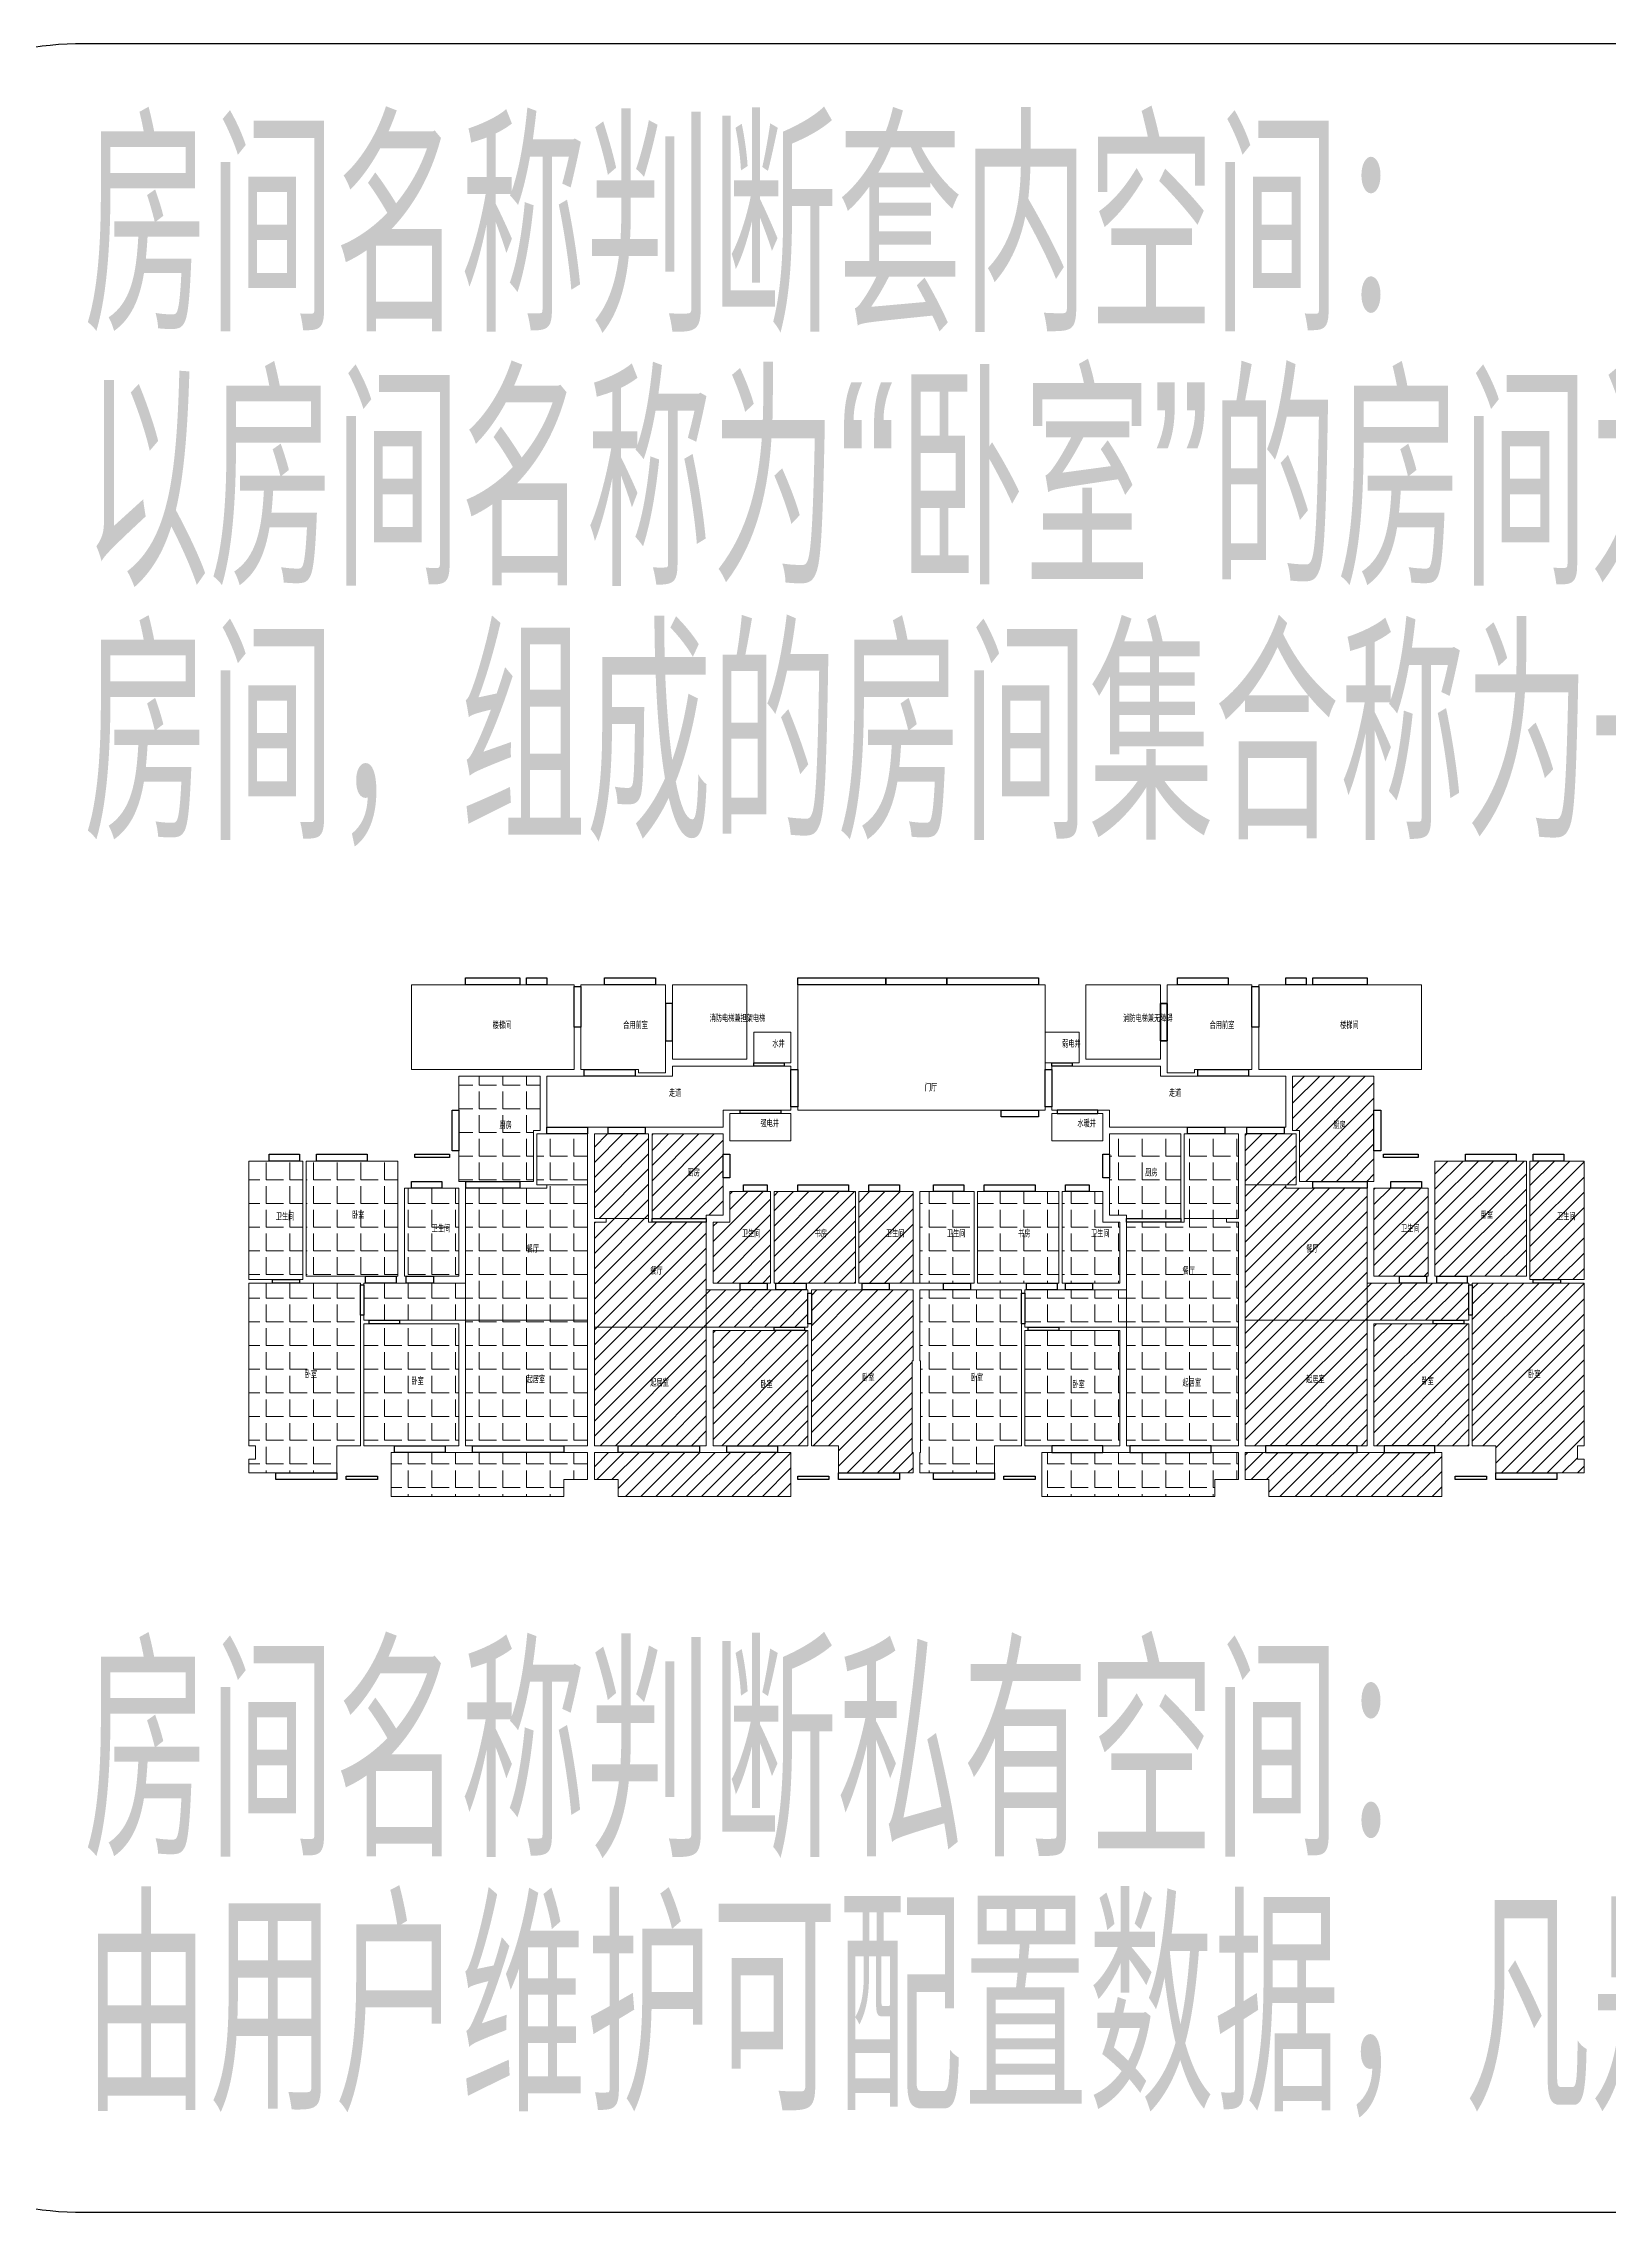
# Model space of a CAD drawing. Header units: millimetres. Extents: x -77018 to 517482, y 450785 to 1577285.
# Drawn here: x 314039 to 360220, y 1061285 to 1125285 of the extents above; entities that cross this region are included whole.
import ezdxf
from ezdxf.enums import TextEntityAlignment as Align

# ---------------------------------------------------------------- set-up
doc = ezdxf.new("R2010")
doc.units = ezdxf.units.MM
doc.header["$LTSCALE"] = 1000
for name, color, linetype, plot in [('AI-空间名称', 130, 'Continuous', False), ('AI-窗', 6, 'Continuous', False), ('AI-门', 4, 'Continuous', False)]:
    doc.layers.add(name, color=color, linetype=linetype, plot=plot)
doc.layers.add('AI-空间框线', color=30, linetype='Continuous', lineweight=20, plot=False)
doc.layers.add('套内', color=9, linetype='Continuous', lineweight=20, plot=False)
doc.layers.add('E-UNIV-DIAG', color=2, linetype='Continuous')
doc.layers.add('E-UNIV-NOTE', color=6, linetype='Continuous')
doc.styles.add('TH-STYLE3', font='tssdeng.shx', dxfattribs={"width": 0.65, "bigfont": 'tssdchn.shx'})
pattern_1 = [(0, (0, 0), (0, 698.5), [508, -190.5]), (90, (0, 0), (-698.5, 4e-14), [508, -190.5])]

msp = doc.modelspace()

# ---------------------------------------------------------------- hatches: boundary and pattern name
at = {"layer": '套内'}
h = msp.add_hatch(dxfattribs=at)
h.set_pattern_fill('ANGLE', color=256, scale=100)
h.set_pattern_definition(pattern_1)
h.paths.add_polyline_path([(321697, 1092311), (321597, 1092311), (321597, 1092311), (320697, 1092311), (320097, 1092311), (320097, 1088811), (321697, 1088811)])
h.paths.add_polyline_path([(324497, 1092311), (323597, 1092311), (323597, 1092311), (322097, 1092311), (321797, 1092311), (321797, 1088911), (324497, 1088911)])
h.paths.add_polyline_path([(326297, 1091511), (325797, 1091511), (325797, 1091511), (324897, 1091511), (324697, 1091511), (324697, 1088911), (326297, 1088911)])
h.paths.add_polyline_path([(330097, 1091611), (328897, 1091611), (328897, 1091511), (328097, 1091511), (328097, 1091511), (326497, 1091511), (326497, 1087611), (330097, 1087611)])
h.paths.add_polyline_path([(330097, 1087611), (326497, 1087611), (326497, 1083911), (330097, 1083911)])
h.paths.add_polyline_path([(326497, 1088711), (323497, 1088711), (323497, 1087611), (326497, 1087611)])
h.paths.add_polyline_path([(326297, 1087511), (324547, 1087511), (324547, 1087511), (323647, 1087511), (323497, 1087511), (323497, 1083911), (326297, 1083911)])
h.paths.add_polyline_path([(323397, 1087761), (323397, 1087761), (323397, 1088661), (323397, 1088711), (321597, 1088711), (321597, 1088711), (320797, 1088711), (320097, 1088711), (320097, 1083911), (320297, 1083911), (320297, 1083511), (320097, 1083511), (320097, 1083111), (322697, 1083111), (322697, 1083911), (323397, 1083911)])
h.paths.add_polyline_path([(330097, 1083711), (324297, 1083711), (324297, 1082411), (329397, 1082411), (329397, 1082911), (330097, 1082911)])
h.paths.add_polyline_path([(330097, 1093111), (328897, 1093111), (328597, 1093111), (328597, 1091611), (330097, 1091611)])
h.paths.add_polyline_path([(328497, 1093211), (328697, 1093211), (328697, 1094811), (326297, 1094811), (326297, 1091711), (328497, 1091711)])
h.paths.add_polyline_path([(328258, 1085721), (328744, 1085721), (328744, 1086004), (328258, 1086004)], flags=24)
h.paths.add_polyline_path([(327458, 1093216), (327812, 1093216), (327812, 1093509), (327458, 1093509)], flags=24)
h = msp.add_hatch(dxfattribs=at)
h.set_pattern_fill('ANSI31', color=256, scale=100)
h.paths.add_polyline_path([(357897, 1092311), (357997, 1092311), (357997, 1092311), (358897, 1092311), (359497, 1092311), (359497, 1088811), (357897, 1088811)])
h.paths.add_polyline_path([(355097, 1092311), (355997, 1092311), (355997, 1092311), (357497, 1092311), (357797, 1092311), (357797, 1088911), (355097, 1088911)])
h.paths.add_polyline_path([(353297, 1091511), (353797, 1091511), (353797, 1091511), (354697, 1091511), (354897, 1091511), (354897, 1088911), (353297, 1088911)])
h.paths.add_polyline_path([(349497, 1091611), (350697, 1091611), (350697, 1091511), (351497, 1091511), (351497, 1091511), (353097, 1091511), (353097, 1087611), (349497, 1087611)])
h.paths.add_polyline_path([(349497, 1087611), (353097, 1087611), (353097, 1083911), (349497, 1083911)])
h.paths.add_polyline_path([(353097, 1088711), (356097, 1088711), (356097, 1087611), (353097, 1087611)])
h.paths.add_polyline_path([(353297, 1087511), (355047, 1087511), (355047, 1087511), (355947, 1087511), (356097, 1087511), (356097, 1083911), (353297, 1083911)])
h.paths.add_polyline_path([(356197, 1087761), (356197, 1087761), (356197, 1088661), (356197, 1088711), (357997, 1088711), (357997, 1088711), (358797, 1088711), (359497, 1088711), (359497, 1083911), (359297, 1083911), (359297, 1083511), (359497, 1083511), (359497, 1083111), (356897, 1083111), (356897, 1083911), (356197, 1083911)])
h.paths.add_polyline_path([(349497, 1083711), (355297, 1083711), (355297, 1082411), (350197, 1082411), (350197, 1082911), (349497, 1082911)])
h.paths.add_polyline_path([(349497, 1093111), (350697, 1093111), (350997, 1093111), (350997, 1091611), (349497, 1091611)])
h.paths.add_polyline_path([(351097, 1093211), (350897, 1093211), (350897, 1094811), (353297, 1094811), (353297, 1091711), (351097, 1091711)])
h.paths.add_polyline_path([(351335, 1085721), (350849, 1085721), (350849, 1086004), (351335, 1086004)], flags=24)
h.paths.add_polyline_path([(352136, 1093216), (351781, 1093216), (351781, 1093509), (352136, 1093509)], flags=24)
h = msp.add_hatch(dxfattribs=at)
h.set_pattern_fill('ANSI31', color=256, scale=100)
h.paths.add_polyline_path([(334097, 1091811), (334097, 1091811), (334097, 1092511), (334097, 1093111), (331997, 1093111), (331997, 1090611), (333597, 1090611), (333597, 1090711), (334097, 1090711)])
h.paths.add_polyline_path([(331897, 1093111), (331797, 1093111), (331797, 1093111), (330699, 1093111), (330297, 1093111), (330297, 1090611), (331897, 1090611)])
h.paths.add_polyline_path([(333597, 1090511), (331997, 1090511), (331897, 1090511), (331897, 1090611), (330647, 1090611), (330647, 1090511), (330297, 1090511), (330297, 1087411), (333597, 1087411), (333597, 1088511)])
h.paths.add_polyline_path([(336597, 1088511), (333597, 1088511), (333597, 1087411), (335597, 1087411), (335597, 1087411), (336497, 1087411), (336597, 1087411)])
h.paths.add_polyline_path([(333597, 1087411), (333597, 1087411), (330297, 1087411), (330297, 1083911), (333597, 1083911)])
h.paths.add_polyline_path([(336597, 1087311), (336497, 1087311), (336497, 1087311), (335597, 1087311), (333797, 1087311), (333797, 1083911), (336597, 1083911)])
h.paths.add_polyline_path([(336097, 1083711), (330297, 1083711), (330297, 1082911), (330997, 1082911), (330997, 1082411), (336097, 1082411)])
h.paths.add_polyline_path([(339672, 1086411), (339697, 1086411), (339697, 1088511), (338997, 1088511), (338997, 1088511), (338197, 1088511), (336697, 1088511), (336697, 1083911), (337497, 1083911), (337497, 1083111), (339697, 1083111), (339697, 1083711), (339672, 1083711)])
h.paths.add_polyline_path([(339697, 1091411), (339297, 1091411), (339297, 1091411), (338397, 1091411), (338097, 1091411), (338097, 1088711), (339697, 1088711)])
h.paths.add_polyline_path([(337997, 1091411), (337797, 1091411), (337797, 1091411), (336297, 1091411), (335597, 1091411), (335597, 1088711), (337997, 1088711)])
h.paths.add_polyline_path([(335497, 1091411), (335397, 1091411), (335397, 1091411), (334697, 1091411), (334297, 1091411), (334297, 1090511), (333797, 1090511), (333797, 1088711), (335497, 1088711)])
h.paths.add_polyline_path([(331905, 1088913), (332261, 1088913), (332261, 1089211), (331905, 1089211)], flags=24)
h = msp.add_hatch(dxfattribs=at)
h.set_pattern_fill('ANGLE', color=256, scale=100)
h.set_pattern_definition(pattern_1)
h.paths.add_polyline_path([(345497, 1091811), (345497, 1091811), (345497, 1092511), (345497, 1093111), (347597, 1093111), (347597, 1090611), (345997, 1090611), (345997, 1090711), (345497, 1090711)])
h.paths.add_polyline_path([(347697, 1093111), (347797, 1093111), (347797, 1093111), (348894, 1093111), (349297, 1093111), (349297, 1090611), (347697, 1090611)])
h.paths.add_polyline_path([(345997, 1090511), (347597, 1090511), (347697, 1090511), (347697, 1090611), (348947, 1090611), (348947, 1090511), (349297, 1090511), (349297, 1087411), (345997, 1087411), (345997, 1088511)])
h.paths.add_polyline_path([(342997, 1088511), (345997, 1088511), (345997, 1087411), (343997, 1087411), (343997, 1087411), (343097, 1087411), (342997, 1087411)])
h.paths.add_polyline_path([(345997, 1087411), (345997, 1087411), (349297, 1087411), (349297, 1083911), (345997, 1083911)])
h.paths.add_polyline_path([(342997, 1087311), (343097, 1087311), (343097, 1087311), (343997, 1087311), (345797, 1087311), (345797, 1083911), (342997, 1083911)])
h.paths.add_polyline_path([(343497, 1083711), (349297, 1083711), (349297, 1082911), (348597, 1082911), (348597, 1082411), (343497, 1082411)])
h.paths.add_polyline_path([(339922, 1086411), (339897, 1086411), (339897, 1088511), (340597, 1088511), (340597, 1088511), (341397, 1088511), (342897, 1088511), (342897, 1083911), (342097, 1083911), (342097, 1083111), (339897, 1083111), (339897, 1083711), (339922, 1083711)])
h.paths.add_polyline_path([(339897, 1091411), (340297, 1091411), (340297, 1091411), (341197, 1091411), (341497, 1091411), (341497, 1088711), (339897, 1088711)])
h.paths.add_polyline_path([(341597, 1091411), (341797, 1091411), (341797, 1091411), (343297, 1091411), (343997, 1091411), (343997, 1088711), (341597, 1088711)])
h.paths.add_polyline_path([(344097, 1091411), (344197, 1091411), (344197, 1091411), (344897, 1091411), (345297, 1091411), (345297, 1090511), (345797, 1090511), (345797, 1088711), (344097, 1088711)])
h.paths.add_polyline_path([(347689, 1088913), (347333, 1088913), (347333, 1089211), (347689, 1089211)], flags=24)

# ---------------------------------------------------------------- linework, layer by layer
at = {"layer": 'AI-空间框线'}
for points in [[(329697, 1095011), (324897, 1095011), (324897, 1097511), (329697, 1097511)], [(329897, 1097511), (332397, 1097511), (332397, 1094911), (331597, 1094911), (331597, 1095011), (329897, 1095011), (329897, 1097511)], [(332597, 1095311), (334797, 1095311), (334797, 1097511), (332597, 1097511)], [(336297, 1097511), (343597, 1097511), (343597, 1093811), (336297, 1093811)], [(344797, 1095311), (346997, 1095311), (346997, 1097511), (344797, 1097511)], [(347197, 1097511), (349697, 1097511), (349697, 1095011), (347997, 1095011), (347997, 1094911), (347197, 1094911), (347197, 1097511)], [(349897, 1095011), (354697, 1095011), (354697, 1097511), (349897, 1097511)], [(334997, 1096111), (336097, 1096111), (336097, 1095211), (334997, 1095211), (334997, 1096111)], [(343597, 1096111), (344597, 1096111), (344597, 1095211), (343597, 1095211), (343597, 1096111)], [(328897, 1094811), (332597, 1094811), (332597, 1095111), (336097, 1095111), (336097, 1093811), (334097, 1093811), (334097, 1093311), (328897, 1093311), (328897, 1094811)], [(346997, 1094811), (350697, 1094811), (350697, 1093311), (345497, 1093311), (345497, 1093811), (343797, 1093811), (343797, 1095111), (346997, 1095111), (346997, 1094811)], [(326297, 1094811), (328697, 1094811), (328697, 1093211), (328497, 1093211), (328497, 1091711), (326297, 1091711), (326297, 1094811)], [(350897, 1094811), (353297, 1094811), (353297, 1091711), (351097, 1091711), (351097, 1093211), (350897, 1093211), (350897, 1094811)], [(334297, 1093711), (336097, 1093711), (336097, 1092911), (334297, 1092911), (334297, 1093711)], [(343797, 1093711), (345297, 1093711), (345297, 1092911), (343797, 1092911), (343797, 1093711)], [(330097, 1091611), (330097, 1093111), (328597, 1093111), (328597, 1091611)], [(331897, 1090611), (330297, 1090611), (330297, 1093111), (331897, 1093111)], [(331997, 1093111), (334097, 1093111), (334097, 1090711), (333597, 1090711), (333597, 1090611), (331997, 1090611), (331997, 1093111)], [(345497, 1093111), (347597, 1093111), (347597, 1090611), (345997, 1090611), (345997, 1090711), (345497, 1090711), (345497, 1093111)], [(347697, 1090611), (349297, 1090611), (349297, 1093111), (347697, 1093111)], [(349497, 1091611), (349497, 1093111), (350997, 1093111), (350997, 1091611)], [(320097, 1092311), (321697, 1092311), (321697, 1088811), (320097, 1088811), (320097, 1092311)], [(321797, 1092311), (324497, 1092311), (324497, 1088911), (321797, 1088911), (321797, 1092311)], [(355097, 1092311), (357797, 1092311), (357797, 1088911), (355097, 1088911), (355097, 1092311)], [(357897, 1092311), (359497, 1092311), (359497, 1088811), (357897, 1088811), (357897, 1092311)], [(324697, 1091511), (326297, 1091511), (326297, 1088911), (324697, 1088911), (324697, 1091511)], [(330097, 1091611), (330097, 1087611), (326497, 1087611), (326497, 1091511), (328897, 1091511), (328897, 1091611)], [(334297, 1091411), (335497, 1091411), (335497, 1088711), (333797, 1088711), (333797, 1090511), (334297, 1090511), (334297, 1091411)], [(335597, 1091411), (337997, 1091411), (337997, 1088711), (335597, 1088711), (335597, 1091411)], [(338097, 1091411), (339697, 1091411), (339697, 1088711), (338097, 1088711), (338097, 1091411)], [(339897, 1091411), (341497, 1091411), (341497, 1088711), (339897, 1088711), (339897, 1091411)], [(341597, 1091411), (343997, 1091411), (343997, 1088711), (341597, 1088711), (341597, 1091411)], [(344097, 1091411), (345297, 1091411), (345297, 1090511), (345797, 1090511), (345797, 1088711), (344097, 1088711), (344097, 1091411)], [(349497, 1091611), (349497, 1087611), (353097, 1087611), (353097, 1091511), (350697, 1091511), (350697, 1091611)], [(353297, 1091511), (354897, 1091511), (354897, 1088911), (353297, 1088911), (353297, 1091511)], [(333597, 1087411), (330297, 1087411), (330297, 1090511), (330647, 1090511), (330647, 1090611), (331897, 1090611), (331897, 1090511), (333597, 1090511)], [(345997, 1087411), (349297, 1087411), (349297, 1090511), (348947, 1090511), (348947, 1090611), (347697, 1090611), (347697, 1090511), (345997, 1090511)], [(320097, 1088711), (323397, 1088711), (323397, 1083911), (322697, 1083911), (322697, 1083111), (320097, 1083111), (320097, 1083511), (320297, 1083511), (320297, 1083911), (320097, 1083911), (320097, 1088711)], [(326497, 1088711), (323497, 1088711), (323497, 1087611), (326497, 1087611)], [(353097, 1088711), (356097, 1088711), (356097, 1087611), (353097, 1087611)], [(356197, 1088711), (359497, 1088711), (359497, 1083911), (359297, 1083911), (359297, 1083511), (359497, 1083511), (359497, 1083111), (356897, 1083111), (356897, 1083911), (356197, 1083911), (356197, 1088711)], [(333597, 1088511), (336597, 1088511), (336597, 1087411), (333597, 1087411)], [(336697, 1088511), (339697, 1088511), (339697, 1086411), (339672, 1086411), (339672, 1083711), (339697, 1083711), (339697, 1083111), (337497, 1083111), (337497, 1083911), (336697, 1083911), (336697, 1088511)], [(339897, 1088511), (342897, 1088511), (342897, 1083911), (342097, 1083911), (342097, 1083111), (339897, 1083111), (339897, 1083711), (339922, 1083711), (339922, 1086411), (339897, 1086411), (339897, 1088511)], [(345997, 1088511), (342997, 1088511), (342997, 1087411), (345997, 1087411)], [(323497, 1087511), (326297, 1087511), (326297, 1083911), (323497, 1083911), (323497, 1087511)], [(326497, 1087611), (330097, 1087611), (330097, 1083911), (326497, 1083911), (326497, 1087611)], [(330297, 1087411), (333597, 1087411), (333597, 1083911), (330297, 1083911)], [(349297, 1087411), (345997, 1087411), (345997, 1083911), (349297, 1083911)], [(353097, 1087611), (349497, 1087611), (349497, 1083911), (353097, 1083911), (353097, 1087611)], [(353297, 1087511), (356097, 1087511), (356097, 1083911), (353297, 1083911), (353297, 1087511)], [(333797, 1087311), (336597, 1087311), (336597, 1083911), (333797, 1083911), (333797, 1087311)], [(342997, 1087311), (345797, 1087311), (345797, 1083911), (342997, 1083911), (342997, 1087311)], [(324297, 1083711), (330097, 1083711), (330097, 1082911), (329397, 1082911), (329397, 1082411), (324297, 1082411)], [(336097, 1083711), (330297, 1083711), (330297, 1082911), (330997, 1082911), (330997, 1082411), (336097, 1082411)], [(343497, 1083711), (349297, 1083711), (349297, 1082911), (348597, 1082911), (348597, 1082411), (343497, 1082411)], [(355297, 1083711), (349497, 1083711), (349497, 1082911), (350197, 1082911), (350197, 1082411), (355297, 1082411)]]:
    msp.add_lwpolyline(points, close=True, dxfattribs=at)
at = {"layer": 'AI-窗', "color": 6}
for points in [[(326497, 1097711), (328097, 1097711), (328097, 1097511), (326497, 1097511), (326497, 1097711)], [(328297, 1097711), (328897, 1097711), (328897, 1097511), (328297, 1097511), (328297, 1097711)], [(338897, 1097511), (336297, 1097511), (336297, 1097711), (338897, 1097711), (338897, 1097511)], [(343397, 1097511), (340697, 1097511), (340697, 1097711), (343397, 1097711), (343397, 1097511)], [(351297, 1097511), (350697, 1097511), (350697, 1097711), (351297, 1097711), (351297, 1097511)], [(353097, 1097511), (351497, 1097511), (351497, 1097711), (353097, 1097711), (353097, 1097511)], [(326097, 1092611), (326097, 1093811), (326297, 1093811), (326297, 1092611), (326097, 1092611)], [(353297, 1092611), (353297, 1093811), (353497, 1093811), (353497, 1092611), (353297, 1092611)], [(321597, 1092311), (320697, 1092311), (320697, 1092511), (321597, 1092511), (321597, 1092311)], [(323597, 1092311), (322097, 1092311), (322097, 1092511), (323597, 1092511), (323597, 1092311)], [(326017, 1092411), (324997, 1092411), (324997, 1092511), (326017, 1092511), (326017, 1092411)], [(334097, 1091811), (334097, 1092511), (334297, 1092511), (334297, 1091811), (334097, 1091811)], [(345297, 1091811), (345297, 1092511), (345497, 1092511), (345497, 1091811), (345297, 1091811)], [(353577, 1092511), (354597, 1092511), (354597, 1092411), (353577, 1092411), (353577, 1092511)], [(357497, 1092311), (355997, 1092311), (355997, 1092511), (357497, 1092511), (357497, 1092311)], [(358897, 1092311), (357997, 1092311), (357997, 1092511), (358897, 1092511), (358897, 1092311)], [(325797, 1091511), (324897, 1091511), (324897, 1091711), (325797, 1091711), (325797, 1091511)], [(334697, 1091611), (335397, 1091611), (335397, 1091411), (334697, 1091411), (334697, 1091611)], [(337797, 1091411), (336297, 1091411), (336297, 1091611), (337797, 1091611), (337797, 1091411)], [(339297, 1091411), (338397, 1091411), (338397, 1091611), (339297, 1091611), (339297, 1091411)], [(341197, 1091411), (340297, 1091411), (340297, 1091611), (341197, 1091611), (341197, 1091411)], [(343297, 1091411), (341797, 1091411), (341797, 1091611), (343297, 1091611), (343297, 1091411)], [(344897, 1091411), (344197, 1091411), (344197, 1091611), (344897, 1091611), (344897, 1091411)], [(354697, 1091511), (353797, 1091511), (353797, 1091711), (354697, 1091711), (354697, 1091511)], [(322697, 1082911), (320897, 1082911), (320897, 1083111), (322697, 1083111), (322697, 1082911)], [(323897, 1082911), (322977, 1082911), (322977, 1083011), (323897, 1083011), (323897, 1082911)], [(337217, 1082911), (336297, 1082911), (336297, 1083011), (337217, 1083011), (337217, 1082911)], [(339297, 1082911), (337497, 1082911), (337497, 1083111), (339297, 1083111), (339297, 1082911)], [(342097, 1082911), (340297, 1082911), (340297, 1083111), (342097, 1083111), (342097, 1082911)], [(343297, 1082911), (342377, 1082911), (342377, 1083011), (343297, 1083011), (343297, 1082911)], [(356617, 1082911), (355697, 1082911), (355697, 1083011), (356617, 1083011), (356617, 1082911)], [(358697, 1082911), (356897, 1082911), (356897, 1083111), (358697, 1083111), (358697, 1082911)]]:
    msp.add_lwpolyline(points, dxfattribs=at)
at = {"layer": 'AI-门', "color": 4}
for points in [[(332097, 1097711), (332097, 1097511), (330597, 1097511), (330597, 1097711), (332097, 1097711)], [(340697, 1097711), (340697, 1097511), (338897, 1097511), (338897, 1097711), (340697, 1097711)], [(348997, 1097711), (348997, 1097511), (347497, 1097511), (347497, 1097711), (348997, 1097711)], [(329697, 1097461), (329897, 1097461), (329897, 1096261), (329697, 1096261), (329697, 1097461)], [(332597, 1096961), (332397, 1096961), (332397, 1095861), (332597, 1095861)], [(347197, 1096961), (346997, 1096961), (346997, 1095861), (347197, 1095861)], [(346997, 1096961), (347197, 1096961), (347197, 1095861), (346997, 1095861)], [(349697, 1097461), (349897, 1097461), (349897, 1096261), (349697, 1096261), (349697, 1097461)], [(334997, 1095211), (335897, 1095211), (335897, 1095113), (334997, 1095113)], [(343797, 1095211), (344397, 1095211), (344397, 1095111), (343797, 1095111)], [(331497, 1095011), (331497, 1094811), (329997, 1094811), (329997, 1095011), (331497, 1095011)], [(336097, 1095011), (336297, 1095011), (336297, 1093911), (336097, 1093911)], [(343597, 1095011), (343797, 1095011), (343797, 1093911), (343597, 1093911), (343597, 1095011)], [(349597, 1095011), (349597, 1094811), (348097, 1094811), (348097, 1095011), (349597, 1095011)], [(334597, 1093811), (335797, 1093811), (335797, 1093711), (334597, 1093711)], [(343397, 1093811), (343397, 1093611), (342297, 1093611), (342297, 1093811), (343397, 1093811)], [(345147, 1093811), (343947, 1093811), (343947, 1093711), (345147, 1093711)], [(328897, 1093311), (330097, 1093311), (330097, 1093111), (328897, 1093111)], [(330699, 1093111), (330699, 1093311), (331797, 1093311), (331797, 1093111), (330699, 1093111)], [(348894, 1093311), (348894, 1093111), (347797, 1093111), (347797, 1093311), (348894, 1093311)], [(349547, 1093311), (350647, 1093311), (350647, 1093111), (349547, 1093111)], [(326499, 1091511), (326499, 1091711), (328097, 1091711), (328097, 1091511), (326499, 1091511)], [(353094, 1091711), (353094, 1091511), (351497, 1091511), (351497, 1091711), (353094, 1091711)], [(331997, 1090511), (331997, 1090611), (333594, 1090611), (333594, 1090511)], [(347597, 1090611), (347597, 1090511), (345999, 1090511), (345999, 1090611), (347597, 1090611)], [(321597, 1088811), (321597, 1088711), (320797, 1088711), (320797, 1088811), (321597, 1088811)], [(323397, 1088661), (323497, 1088661), (323497, 1087761), (323397, 1087761), (323397, 1088661)], [(324447, 1088911), (324447, 1088711), (323547, 1088711), (323547, 1088911), (324447, 1088911)], [(325547, 1088911), (325547, 1088711), (324747, 1088711), (324747, 1088911), (325547, 1088911)], [(335397, 1088711), (335397, 1088511), (334597, 1088511), (334597, 1088711), (335397, 1088711)], [(336547, 1088711), (336547, 1088511), (335647, 1088511), (335647, 1088711), (336547, 1088711)], [(338997, 1088711), (338997, 1088511), (338197, 1088511), (338197, 1088711), (338997, 1088711)], [(341397, 1088711), (341397, 1088511), (340597, 1088511), (340597, 1088711), (341397, 1088711)], [(343947, 1088711), (343947, 1088511), (343047, 1088511), (343047, 1088711), (343947, 1088711)], [(344197, 1088511), (344197, 1088711), (344997, 1088711), (344997, 1088511), (344197, 1088511)], [(354847, 1088911), (354847, 1088711), (354047, 1088711), (354047, 1088911), (354847, 1088911)], [(356047, 1088911), (356047, 1088711), (355147, 1088711), (355147, 1088911), (356047, 1088911)], [(356097, 1088661), (356197, 1088661), (356197, 1087761), (356097, 1087761), (356097, 1088661)], [(358797, 1088811), (358797, 1088711), (357997, 1088711), (357997, 1088811), (358797, 1088811)], [(336597, 1088411), (336697, 1088411), (336697, 1087511), (336597, 1087511), (336597, 1088411)], [(342897, 1088411), (342997, 1088411), (342997, 1087511), (342897, 1087511), (342897, 1088411)], [(324547, 1087611), (324547, 1087511), (323647, 1087511), (323647, 1087611), (324547, 1087611)], [(336497, 1087411), (336497, 1087311), (335597, 1087311), (335597, 1087411), (336497, 1087411)], [(343997, 1087411), (343997, 1087311), (343097, 1087311), (343097, 1087411), (343997, 1087411)], [(355947, 1087611), (355947, 1087511), (355047, 1087511), (355047, 1087611), (355947, 1087611)], [(325894, 1083911), (325894, 1083711), (324397, 1083711), (324397, 1083911), (325894, 1083911)], [(329394, 1083911), (329394, 1083711), (326697, 1083711), (326697, 1083911), (329394, 1083911)], [(330999, 1083711), (330999, 1083911), (333397, 1083911), (333397, 1083711), (330999, 1083711)], [(334199, 1083711), (334199, 1083911), (335697, 1083911), (335697, 1083711), (334199, 1083711)], [(345294, 1083711), (345294, 1083911), (343797, 1083911), (343797, 1083711), (345294, 1083711)], [(348494, 1083711), (348494, 1083911), (346097, 1083911), (346097, 1083711), (348494, 1083711)], [(350099, 1083911), (350099, 1083711), (352797, 1083711), (352797, 1083911), (350099, 1083911)], [(353599, 1083911), (353599, 1083711), (355097, 1083711), (355097, 1083911), (353599, 1083911)]]:
    msp.add_lwpolyline(points, close=True, dxfattribs=at)
at = {"layer": 'E-UNIV-DIAG', "color": 3}
msp.add_lwpolyline([(495232, 1061285), (315232, 1061285, -0.414214), (305232, 1071285), (305232, 1115285, -0.414214), (315232, 1125285), (495232, 1125285, -0.414214), (505232, 1115285), (505232, 1071285, -0.414214)], format="xyb", close=True, dxfattribs=at)
at = {"layer": '套内'}
msp.add_lwpolyline([(339897, 1088711), (339697, 1088711)], dxfattribs=at)

# ---------------------------------------------------------------- texts
at = {"layer": 'AI-空间名称', "style": 'TH-STYLE3', "width": 0.7}
for s, p in [('楼梯间', (327297, 1096211)), ('合用前室', (331147, 1096211)), ('消防电梯兼担架电梯', (333697, 1096411)), ('消防电梯兼无障碍', (345897, 1096411)), ('合用前室', (348447, 1096211)), ('楼梯间', (352297, 1096211)), ('水井', (335547, 1095661)), ('弱电井', (344097, 1095661)), ('走道', (332497, 1094211)), ('门厅', (340047, 1094372)), ('走道', (347247, 1094211)), ('厨房', (327497, 1093261)), ('强电井', (335197, 1093311)), ('水暖井', (344547, 1093311)), ('厨房', (352097, 1093261)), ('厨房', (333047, 1091861)), ('厨房', (346547, 1091861)), ('卫生间', (320897, 1090561)), ('卧室', (323147, 1090611)), ('卧室', (356447, 1090611)), ('卫生间', (358697, 1090561)), ('卫生间', (325497, 1090211)), ('卫生间', (334647, 1090061)), ('书房', (336797, 1090061)), ('卫生间', (338897, 1090061)), ('卫生间', (340697, 1090061)), ('书房', (342797, 1090061)), ('卫生间', (344947, 1090061)), ('卫生间', (354097, 1090211)), ('餐厅', (328297, 1089611)), ('餐厅', (351297, 1089611)), ('餐厅', (331947, 1088961)), ('餐厅', (347647, 1088961)), ('卧室', (321747, 1085911)), ('卧室', (357847, 1085911)), ('卧室', (324897, 1085711)), ('起居室', (328297, 1085761)), ('起居室', (331947, 1085661)), ('卧室', (335197, 1085611)), ('卧室', (338197, 1085811)), ('卧室', (341397, 1085811)), ('卧室', (344397, 1085611)), ('起居室', (347647, 1085661)), ('起居室', (351297, 1085761)), ('卧室', (354697, 1085711))]:
    msp.add_text(s, height=200, dxfattribs=at).set_placement(p)
at = {"layer": 'E-UNIV-NOTE', "style": 'TH-STYLE3', "width": 0.65}
for s, p in [('房间名称判断套内空间：', (315232, 1119785)), ('以房间名称为“卧室”的房间为起点，合并所有相联通且房间名称不为“走道”、“楼梯间”、“前室”的', (315232, 1112285)), ('房间，组成的房间集合称为一个“套内空间”，如下图所示，合并后共有4个“套内空间”。', (315232, 1104785)), ('房间名称判断私有空间：', (315232, 1074785)), ('由用户维护可配置数据，凡是房间名称与数据列表中的私有空间名称匹配，则认为该房间是私有空间。', (315232, 1067285))]:
    msp.add_text(s, height=6000, dxfattribs=at).set_placement(p, align=Align.MIDDLE_LEFT)

doc.saveas('drawing.dxf')
